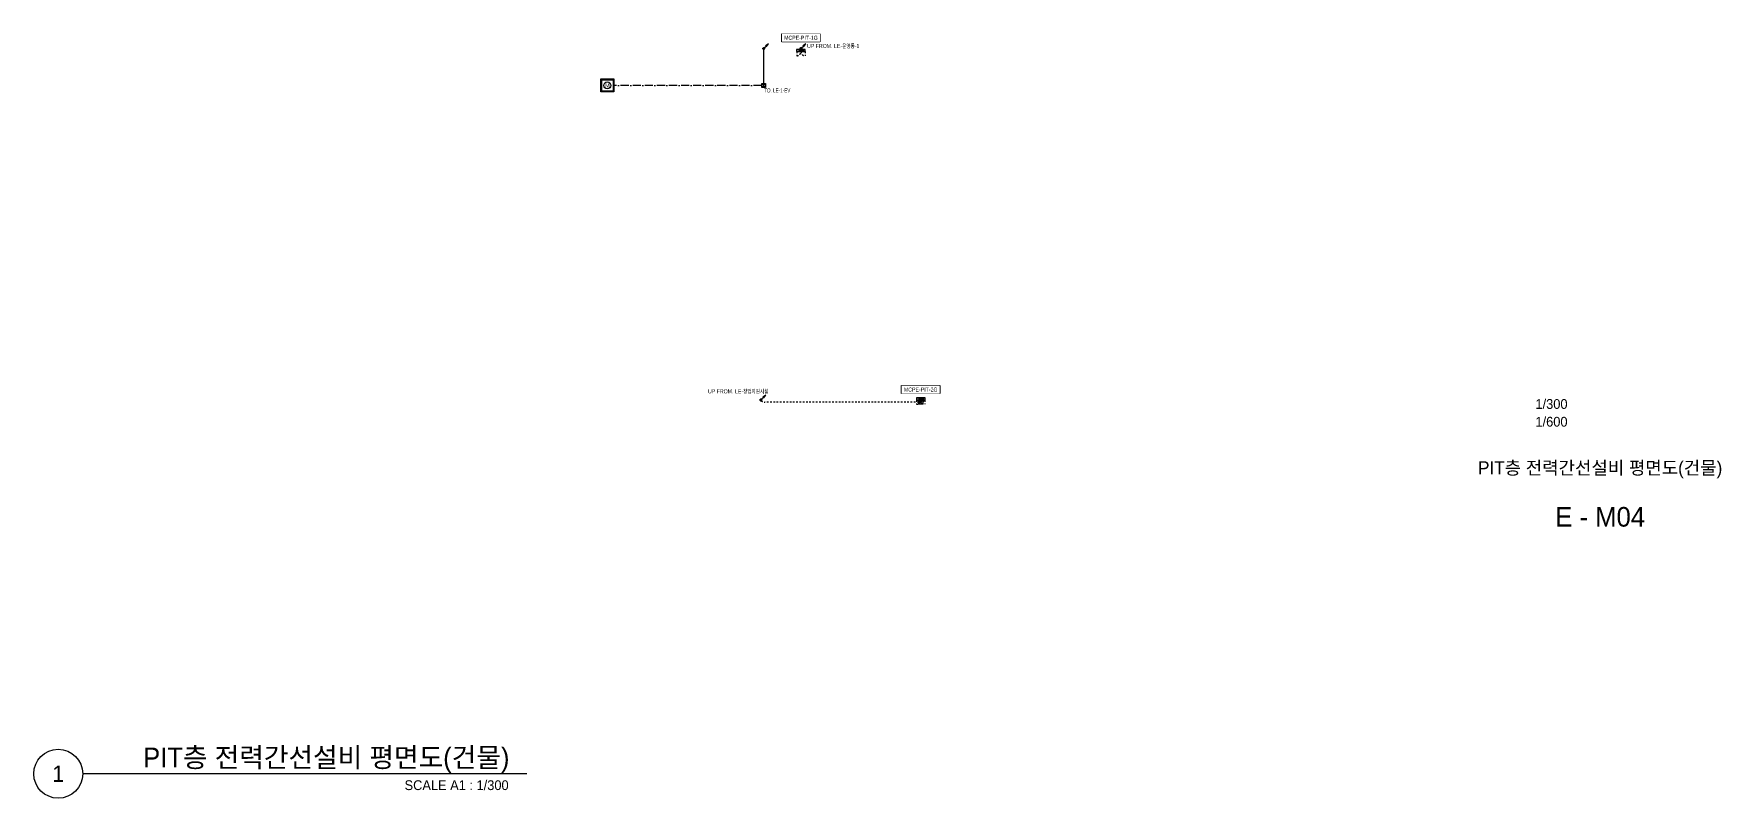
# Model space of a CAD drawing. Header units: millimetres. Extents: x -149088 to 500787, y -530175 to 1035835.
# Drawn here: x 89403 to 244368, y -525750 to -455555 of the extents above; entities that cross this region are included whole.
import ezdxf
from ezdxf.enums import TextEntityAlignment as Align

# ---------------------------------------------------------------- set-up
doc = ezdxf.new("R2010")
doc.units = ezdxf.units.MM
doc.header["$LTSCALE"] = 150
for name, pattern in [('CONTINOUS', [0]), ('D1', [3, 1, -1, 1]), ('LD4', [7.4, 5, -1.2, 0, -1.2])]:
    doc.linetypes.add(name, pattern=pattern)
for name, color, linetype in [('------01 Distribution Panel', 3, 'Continuous'), ('------01 Motor Control Panel or Center', 4, 'Continuous'), ('------09 Manhole', 3, 'Continuous'), ('-----00 LV_CABLE', 2, 'Continuous'), ('-----20 General Symbol', 3, 'Continuous'), ('-----30 Text', 2, 'Continuous'), ('-----41 Drawing Title', 2, 'Continuous'), ('-----42 Drawing Number', 2, 'Continuous'), ('-----43 Drawing Scale', 3, 'Continuous')]:
    doc.layers.add(name, color=color, linetype=linetype)
doc.styles.add('ELEC', font='')
doc.styles.get('ELEC').set_extended_font_data('Dotum')

# ---------------------------------------------------------------- blocks, each defined once
blk = doc.blocks.new('MCP_EQUIPMENT-2')
for p, q in [((200, 400), (0, -400)), ((200, -400), (0, 400))]:
    blk.add_line(p, q)
at = {"color": 1, "linetype": 'D1'}
for p, q in [((200, 380), (580, 380)), ((200, -380), (580, -380))]:
    blk.add_line(p, q, dxfattribs=at)
blk.add_lwpolyline([(200, 400), (0, 400), (0, -400), (200, -400)], close=True)
for centre, start, end in [((200, 380), 270, 0), ((200, -380), 0, 90)]:
    blk.add_arc(centre, 380, start, end, dxfattribs=at)
blk = doc.blocks.new('O01')
blk.add_hatch(color=256).paths.add_polyline_path([(-149, -218), (-218, -149), (-368, -368)])
blk.add_line((-46, -46), (-184, -184))
blk.add_lwpolyline([(-368, -368), (-149, -218), (-218, -149), (-368, -368)])
blk.add_circle((0, 0), 65)
for p in [(-65, 0), (-65, 0), (0, 65), (0, 65), (65, 0), (65, 0), (0, -65), (0, -65)]:
    blk.add_point(p)
blk = doc.blocks.new('O05')
for p, q in [((-150, -150), (-150, 150)), ((-150, 150), (150, 150)), ((150, 150), (-150, -150)), ((-150, 150), (150, -150)), ((150, 150), (150, -150)), ((150, -150), (-150, -150))]:
    blk.add_line(p, q)
blk = doc.blocks.new('11')
at = {"linetype": 'D1'}
h = blk.add_hatch(color=256, dxfattribs=at)
edge = h.paths.add_edge_path()
edge.add_arc((0, 0), 75, 0, 360)
blk.add_circle((0, 0), 75, dxfattribs=at)
for p in [(-75, 0), (0, 75), (75, 0), (0, -75)]:
    blk.add_point(p, dxfattribs=at)
blk = doc.blocks.new('MANHOLE2')
blk.add_lwpolyline([(500, -500), (-500, -500), (-500, 500), (500, 500)], close=True)
at = {"color": 1}
blk.add_lwpolyline([(435, -435), (-435, -435), (-435, 435), (435, 435)], close=True, dxfattribs=at)
blk.add_circle((0, 0), 270)
at = {"style": 'ELEC'}
blk.add_text('M', height=300, dxfattribs=at).set_placement((0, 0), align=Align.MIDDLE)
blk = doc.blocks.new('SSH-20260429.172459')
at = {"layer": '------01 Motor Control Panel or Center', "linetype": 'CONTINOUS'}
blk.add_lwpolyline([(97530, 33820), (97530, 33080), (94027, 33080), (94027, 33820)], close=True, dxfattribs=at)
at = {"layer": '------01 Motor Control Panel or Center', "linetype": 'CONTINOUS', "elevation": 0}
blk.add_lwpolyline([(108530, 1520), (108530, 780), (105027, 780), (105027, 1520)], close=True, dxfattribs=at)
at = {"layer": '-----00 LV_CABLE', "elevation": 0}
blk.add_lwpolyline([(92359, 29260), (92359, 32380)], dxfattribs=at)
at = {"layer": '-----00 LV_CABLE', "linetype": 'LD4', "elevation": 0}
blk.add_lwpolyline([(92179, 29080), (78604, 29080)], dxfattribs=at)
at = {"layer": '------01 Motor Control Panel or Center', "rotation": 270}
for p in [(95779, 32380), (106779, 380)]:
    blk.add_blockref('MCP_EQUIPMENT-2', p, dxfattribs=at)
at = {"layer": '------09 Manhole', "xscale": 1.2, "yscale": 1.2, "zscale": 1.2}
blk.add_blockref('MANHOLE2', (78004, 29080), dxfattribs=at)
at = {"layer": '-----00 LV_CABLE', "linetype": 'D1', "xscale": 1.2, "yscale": 1.2, "zscale": 1.2, "rotation": 180}
for p in [(92359, 32458), (92101, 202)]:
    blk.add_blockref('O01', p, dxfattribs=at)
at = {"layer": '-----20 General Symbol', "xscale": 1.2, "yscale": 1.2, "zscale": 1.2, "rotation": 89.99999999999999}
blk.add_blockref('O05', (92359, 29080), dxfattribs=at)
at = {"layer": '------01 Distribution Panel', "style": 'ELEC', "width": 0.7}
blk.add_text('TO. LE-1-EV', height=375, dxfattribs=at).set_placement((93605, 28616), align=Align.MIDDLE_CENTER)
at = {"layer": '-----30 Text', "style": 'ELEC', "width": 0.8}
blk.add_text('UP FROM. LE-창업지원시설', height=375, dxfattribs=at).set_placement((90014, 996), align=Align.MIDDLE)
at = {"color": 1}
for points in [[(94027, 33820), (97530, 33820), (97530, 33080), (94027, 33080)], [(105027, 1520), (108530, 1520), (108530, 780), (105027, 780)]]:
    blk.add_wipeout(points, dxfattribs=at).dxf.layer = '------01 Motor Control Panel or Center'
at = {"layer": '-----00 LV_CABLE', "linetype": 'D1'}
blk.add_lwpolyline([(106599, 0), (92453, 0, -0.1989104), (92135, 132, -0.1989104)], format="xyb", dxfattribs=at)
blk.add_arc((95722, 32369), 91.1, 101.46541, 256.60347, dxfattribs=at)
at = {"layer": '-----00 LV_CABLE'}
blk.add_arc((106919, 145), 150, 285.20404, 115.90805, dxfattribs=at)
at = {"layer": '-----00 LV_CABLE', "linetype": 'D1', "rotation": 180}
for name, p, xscale, yscale, zscale in [('O01', (95779, 32458), 1.2, 1.2, 1.2), ('O05', (106779, 0), 1.200000000011642, 1.200000000011642, 1.200000000011642)]:
    blk.add_blockref(name, p, dxfattribs=dict(at, xscale=xscale, yscale=yscale, zscale=zscale))
at = {"layer": '-----00 LV_CABLE'}
for p in [(95779, 32280), (106779, 280)]:
    blk.add_blockref('11', p, dxfattribs=at)
at = {"layer": '------01 Motor Control Panel or Center', "linetype": 'CONTINOUS', "style": 'ELEC', "width": 0.8}
for s, p in [('MCPE-PIT-1G', (95779, 33450)), ('MCPE-PIT-2G', (106779, 1150))]:
    blk.add_text(s, height=375, dxfattribs=at).set_placement(p, align=Align.MIDDLE)
at = {"layer": '-----30 Text', "style": 'ELEC', "width": 0.8}
blk.add_text('UP FROM. LE-운영동-1', height=375, dxfattribs=at).set_placement((98744, 32710), align=Align.MIDDLE)

msp = doc.modelspace()

# ---------------------------------------------------------------- linework, layer by layer
at = {"layer": '-----41 Drawing Title', "color": 7}
msp.add_line((134697, -523500), (93903, -523500), dxfattribs=at)
msp.add_circle((91653, -523500), 2250, dxfattribs=at)

# ---------------------------------------------------------------- block references
msp.add_blockref('SSH-20260429.172459', (64075, -489375))

# ---------------------------------------------------------------- texts
at = {"layer": '-----41 Drawing Title', "style": 'ELEC'}
msp.add_text('PIT층 전력간선설비 평면도(건물)', height=1200, dxfattribs=at).set_placement((233250, -495410), align=Align.MIDDLE_CENTER)
at = {"layer": '-----41 Drawing Title', "color": 2, "style": 'ELEC'}
msp.add_text('PIT층 전력간선설비 평면도(건물)', height=1800, dxfattribs=at).set_placement((133088, -522000), align=Align.MIDDLE_RIGHT)
at = {"layer": '-----41 Drawing Title', "color": 7, "style": 'ELEC'}
msp.add_text('1', height=1500, dxfattribs=at).set_placement((91653, -523500), align=Align.MIDDLE)
at = {"layer": '-----41 Drawing Title', "style": 'ELEC'}
msp.add_text('SCALE A1 : 1/300', height=900, dxfattribs=at).set_placement((133012, -525000), align=Align.RIGHT)
at = {"layer": '-----42 Drawing Number', "style": 'ELEC'}
msp.add_text('E - M04', height=1800, dxfattribs=at).set_placement((233250, -499910), align=Align.MIDDLE_CENTER)
at = {"layer": '-----43 Drawing Scale', "style": 'ELEC'}
for s, p in [('1/300', (228779, -489550)), ('1/600', (228779, -491180))]:
    msp.add_text(s, height=900, dxfattribs=at).set_placement(p, align=Align.MIDDLE_CENTER)

doc.saveas('drawing.dxf')
